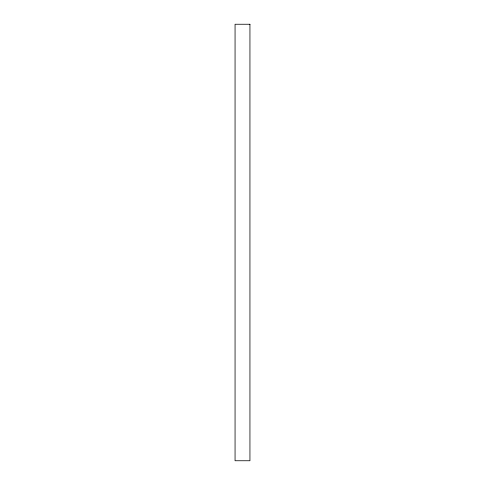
<?xml version="1.0" encoding="UTF-8"?>
<svg xmlns="http://www.w3.org/2000/svg" width="485" height="485" viewBox="0 0 485 485"><rect width="100%" height="100%" fill="white"/><g stroke="black" fill="none" stroke-linecap="round" stroke-linejoin="round"><path stroke-width="0.73" d="M249.939 24.25L235.061 24.25L235.061 460.75L249.939 460.75L249.939 24.25"/></g></svg>
